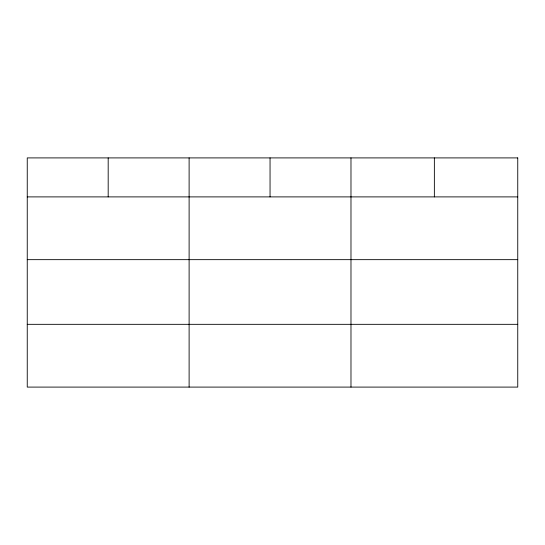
<?xml version="1.0" encoding="UTF-8"?>
<svg xmlns="http://www.w3.org/2000/svg" width="545" height="545" viewBox="0 0 545 545"><rect width="100%" height="100%" fill="white"/><g stroke="black" fill="none" stroke-linecap="round" stroke-linejoin="round"><path stroke-width="0.82" d="M27.25 196.895L517.75 196.895M27.25 259.658L517.75 259.658M27.25 324.329L517.75 324.329M434.365 157.907L434.365 196.895M350.98 157.907L350.98 387.093M270.048 157.907L270.048 196.895M189.115 157.907L189.115 387.093M108.183 157.907L108.183 196.895M517.75 157.907L27.25 157.907L27.25 387.093L517.75 387.093L517.75 157.907"/></g></svg>
